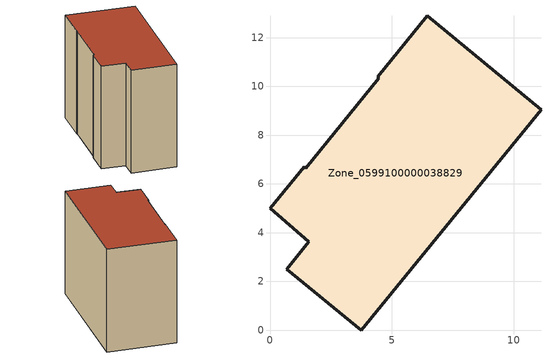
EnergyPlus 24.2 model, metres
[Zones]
Zone_0599100000038829
 floor ground (C_G): 4.41,10.39 6.46,12.89 11.12,9.05 3.74,0 0.68,2.5 1.59,3.63 0,5 1.4,6.71 1.47,6.65 4.47,10.34 z0
 wall outside (C_F): 11.12,9.05 6.46,12.89 4.41,10.39 4.47,10.34 1.47,6.65 1.4,6.71 0,5 1.59,3.63 0.68,2.5 3.74,0 11.12,9.05 z0:9.36
 roof outside (C_R): 6.46,12.89 4.41,10.39 4.47,10.34 1.47,6.65 1.4,6.71 0,5 1.59,3.63 0.68,2.5 3.74,0 11.12,9.05 z9.36
[BUILDING]
Pand.0599100000038829: North Axis=0; Terrain=City; Loads Convergence Tolerance Value=0.04; Temperature Convergence Tolerance Value=0.4; Solar Distribution=FullExterior; Maximum Number of Warmup Days=25; Minimum Number of Warmup Days=1
[Site:Location]
Rotterdam.The.Hague.AP_ZH_NLD Design_Conditions: Latitude=51.96; Longitude=4.45; Time Zone=1; Elevation=-4.5
[SITE:GROUNDTEMPERATURE:BUILDINGSURFACE]
18, 18, 18, 18, 18, 18, 18, 18, 18, 18, 18, 18
[MATERIAL] Thermal Absorptance=0.9; Solar Absorptance=0.7; Visible Absorptance=0.7
Name | Roughness | Thickness | Conductivity | Density | Specific Heat
G.TC.1946 | MediumSmooth | 0.15 | 1 | 540 | 1210
F.TC.1946 | Rough | 0.3 | 0.857143 | 1920 | 840
R.TC.1946 | MediumRough | 0.2 | 0.909091 | 1500 | 1000
[CONSTRUCTION]
C_G: G.TC.1946
C_F: F.TC.1946
C_R: R.TC.1946
[ZONE]
Zone_0599100000038829: Type=1; Multiplier=1; Ceiling Height=Autocalculate; Volume=Autocalculate; Floor Area=autocalculate; Part of Total Floor Area=Yes
[ZONEINFILTRATION:DESIGNFLOWRATE]
Infil_Zone_0599100000038829: Zone or ZoneList or Space or SpaceList=Zone_0599100000038829; Schedule=AlwaysOn; Design Flow Rate Calculation Method=Flow/Area; Flow Rate per Floor Area=0.003; Constant Term Coefficient=1; Temperature Term Coefficient=0; Velocity Term Coefficient=0; Velocity Squared Term Coefficient=0
[HVACTEMPLATE:ZONE:IDEALLOADSAIRSYSTEM]
Zone_0599100000038829: Maximum Heating Supply Air Temperature=50; Minimum Cooling Supply Air Temperature=13; Maximum Heating Supply Air Humidity Ratio=0.0156; Minimum Cooling Supply Air Humidity Ratio=0.0077; Heating Limit=NoLimit; Cooling Limit=NoLimit; Dehumidification Control Type=ConstantSensibleHeatRatio; Cooling Sensible Heat Ratio=0.7; Dehumidification Setpoint=60; Humidification Control Type=None; Humidification Setpoint=30; Outdoor Air Method=None; Outdoor Air Flow Rate per Person=0.00944; Outdoor Air Flow Rate per Zone Floor Area=0; Outdoor Air Flow Rate per Zone=0; Demand Controlled Ventilation Type=None; Outdoor Air Economizer Type=NoEconomizer; Heat Recovery Type=None; Sensible Heat Recovery Effectiveness=0.7; Latent Heat Recovery Effectiveness=0.65
[ZONECONTROL:THERMOSTAT]
ThermostatControl_Zone_0599100000038829: Zone or ZoneList=Zone_0599100000038829; Control Type Schedule=DualSetpointControlType; Control 1=Thermostat_Zone_0599100000038829; Temperature Difference Between Cutout And Setpoint=0
[THERMOSTATSETPOINT:DUALSETPOINT]
Thermostat_Zone_0599100000038829: Heating Setpoint Temperature Schedule=HeatingSetpoint_Zone_0599100000038829; Cooling Setpoint Temperature Schedule=CoolingSetpoint_Zone_0599100000038829
[SCHEDULE:COMPACT]
HeatingSetpoint_Zone_0599100000038829: Through: 12/31, For: AllDays, Until: 24:00, 21
CoolingSetpoint_Zone_0599100000038829: Through: 12/31, For: AllDays, Until: 24:00, 24
DualSetpointControlType: Through: 12/31, For: AllDays, Until: 24:00, 4
AlwaysOn: Through: 12/31, For: AllDays, Until: 24:00, 1
